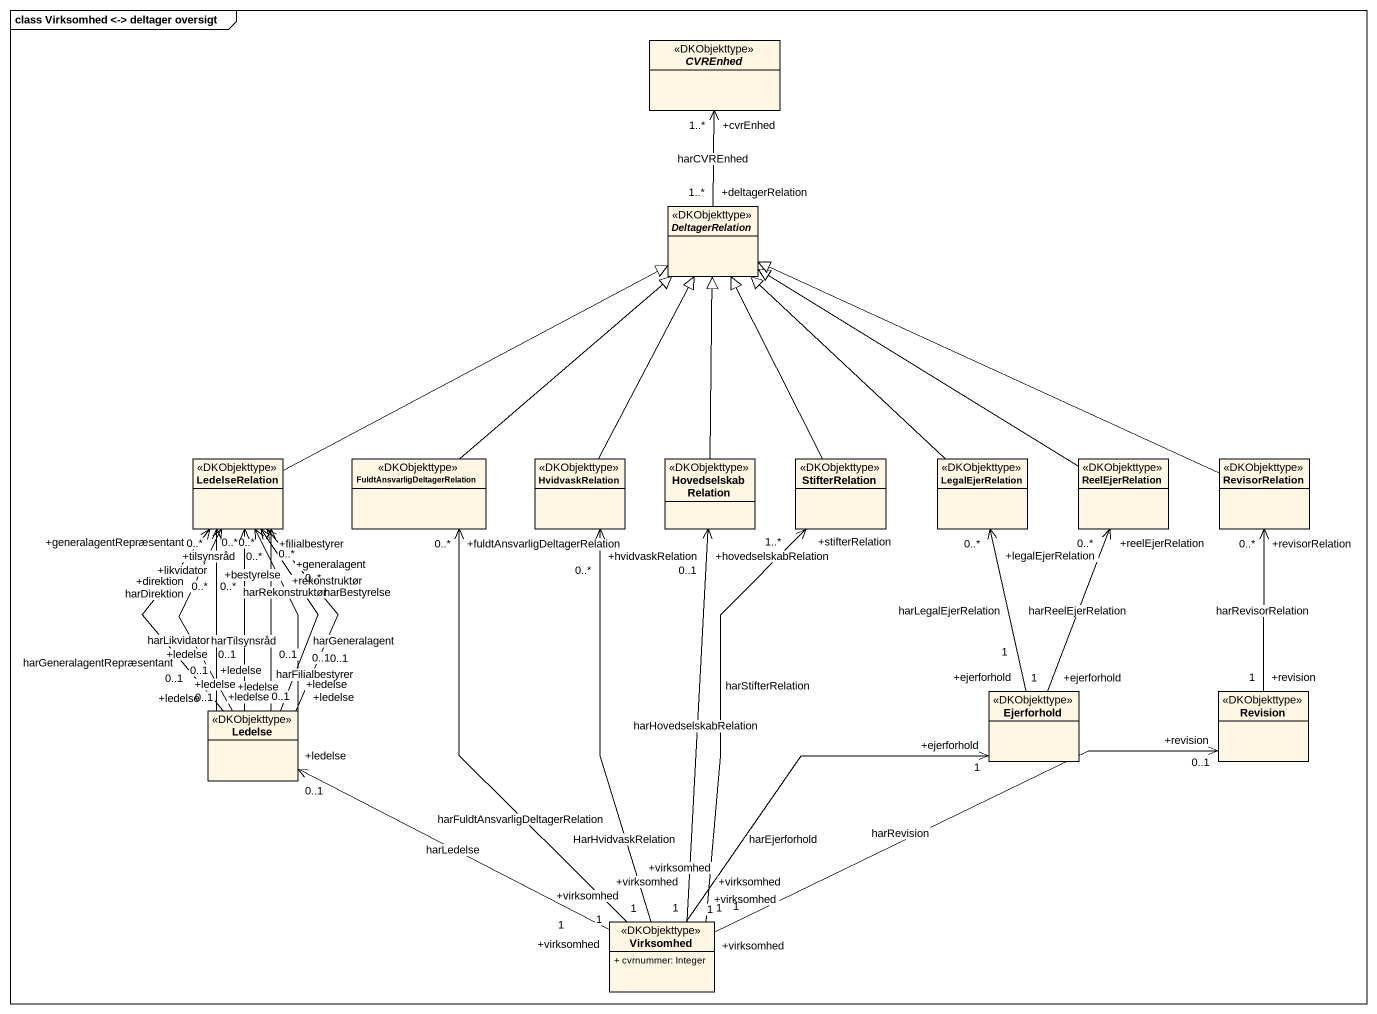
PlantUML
@startuml
mainframe class Virksomhed <-> deltager oversigt
hide circle
hide empty members
skinparam classAttributeIconSize 0
abstract class CVREnhed <<DKObjekttype>>
abstract class DeltagerRelation <<DKObjekttype>>
class LedelseRelation <<DKObjekttype>>
class "FuldtAnsvarligDeltagerRelation" as FuldtAnsvarligDeltagerRelati <<DKObjekttype>>
class HvidvaskRelation <<DKObjekttype>>
class HovedselskabRelation <<DKObjekttype>>
class StifterRelation <<DKObjekttype>>
class LegalEjerRelation <<DKObjekttype>>
class ReelEjerRelation <<DKObjekttype>>
class RevisorRelation <<DKObjekttype>>
class Ledelse <<DKObjekttype>>
class Ejerforhold <<DKObjekttype>>
class Revision <<DKObjekttype>>
class Virksomhed <<DKObjekttype>> {
  + cvrnummer: Integer
}
DeltagerRelation "+deltagerRelation\n1..*" -up-> "+cvrEnhed\n1..*" CVREnhed : harCVREnhed
LedelseRelation -right-|> DeltagerRelation
FuldtAnsvarligDeltagerRelati -up-|> DeltagerRelation
HvidvaskRelation -up-|> DeltagerRelation
HovedselskabRelation -up-|> DeltagerRelation
StifterRelation -up-|> DeltagerRelation
LegalEjerRelation -up-|> DeltagerRelation
ReelEjerRelation -up-|> DeltagerRelation
RevisorRelation -left-|> DeltagerRelation
Ledelse "+ledelse\n0..1" -up-> "+generalagentRepræsentant\n0..*" LedelseRelation : harGeneralagentRepræsentant
Ledelse "+ledelse\n0..1" -up-> "+filialbestyrer\n0..*" LedelseRelation : harFilialbestyrer
Ledelse "+ledelse\n0..1" -up-> "+generalagent\n0..*" LedelseRelation : harGeneralagent
Ledelse "+ledelse\n0..1" -up-> "+bestyrelse\n0..*" LedelseRelation : harBestyrelse
Ledelse "+ledelse\n0..1" -up-> "+tilsynsråd\n0..*" LedelseRelation : harTilsynsråd
Ledelse "+ledelse\n0..1" -up-> "+likvidator\n0..*" LedelseRelation : harLikvidator
Ledelse "+ledelse\n0..1" -up-> "+direktion\n0..*" LedelseRelation : harDirektion
Ledelse "+ledelse\n0..1" -up-> "+rekonstruktør\n0..*" LedelseRelation : harRekonstruktør
Ejerforhold "+ejerforhold\n1" -up-> "+legalEjerRelation\n0..*" LegalEjerRelation : harLegalEjerRelation
Ejerforhold "+ejerforhold\n1" -up-> "+reelEjerRelation\n0..*" ReelEjerRelation : harReelEjerRelation
Revision "+revision\n1" -up-> "+revisorRelation\n0..*" RevisorRelation : harRevisorRelation
Virksomhed "+virksomhed\n1" -up-> "+fuldtAnsvarligDeltagerRelation\n0..*" FuldtAnsvarligDeltagerRelati : harFuldtAnsvarligDeltagerRelation
Virksomhed "+virksomhed\n1" -up-> "+hvidvaskRelation\n0..*" HvidvaskRelation : HarHvidvaskRelation
Virksomhed "+virksomhed\n1" -up-> "+hovedselskabRelation\n0..1" HovedselskabRelation : harHovedselskabRelation
Virksomhed "+virksomhed\n1" -up-> "+stifterRelation\n1..*" StifterRelation : harStifterRelation
Virksomhed "+virksomhed\n1" -left-> "+ledelse\n0..1" Ledelse : harLedelse
Virksomhed "+virksomhed\n1" -up-> "+ejerforhold\n1" Ejerforhold : harEjerforhold
Virksomhed "+virksomhed\n1" -right-> "+revision\n0..1" Revision : harRevision
@enduml
